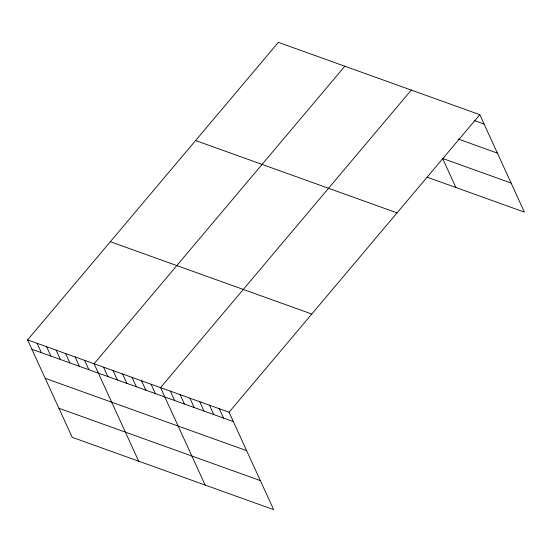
<?xml version="1.0" encoding="UTF-8"?>
<svg xmlns="http://www.w3.org/2000/svg" width="552" height="552" viewBox="0 0 552 552"><rect width="100%" height="100%" fill="white"/><g stroke="black" fill="none" stroke-linecap="round" stroke-linejoin="round"><path stroke-width="0.83" d="M27.6 339.894L229.045 412.227L273.647 509.648L72.202 437.322L27.6 339.894L278.353 42.352L479.798 114.678L524.4 212.106L427.421 177.282M344.827 66.219L94.075 363.768L138.683 461.189M411.302 90.086L160.549 387.635L205.158 485.056M229.045 412.227L479.798 114.678M474.299 120.536L484.083 124.048M458.25 139.056L497.386 153.104M511.097 183.043L442.607 158.452L455.911 187.514M195.601 140.539L397.047 212.872M110.352 241.707L311.79 314.033M31.892 349.264L233.33 421.59M45.195 378.32L246.634 450.653M58.898 408.259L260.344 480.592M219.261 408.715L223.546 418.078M209.477 405.196L213.762 414.566M199.693 401.683L203.978 411.054M189.909 398.171L194.194 407.542M180.124 394.659L184.409 404.029M170.34 391.147L174.625 400.517M151.055 384.226L155.347 393.59M141.56 380.811L145.845 390.181M132.066 377.402L136.351 386.773M122.565 373.994L126.856 383.364M113.07 370.585L117.355 379.955M103.576 367.177L107.861 376.54M84.58 360.352L88.872 369.723M75.086 356.944L79.371 366.314M65.584 353.535L69.876 362.906M56.09 350.127L60.382 359.497M46.596 346.718L50.881 356.081M37.094 343.309L41.386 352.673"/></g></svg>
